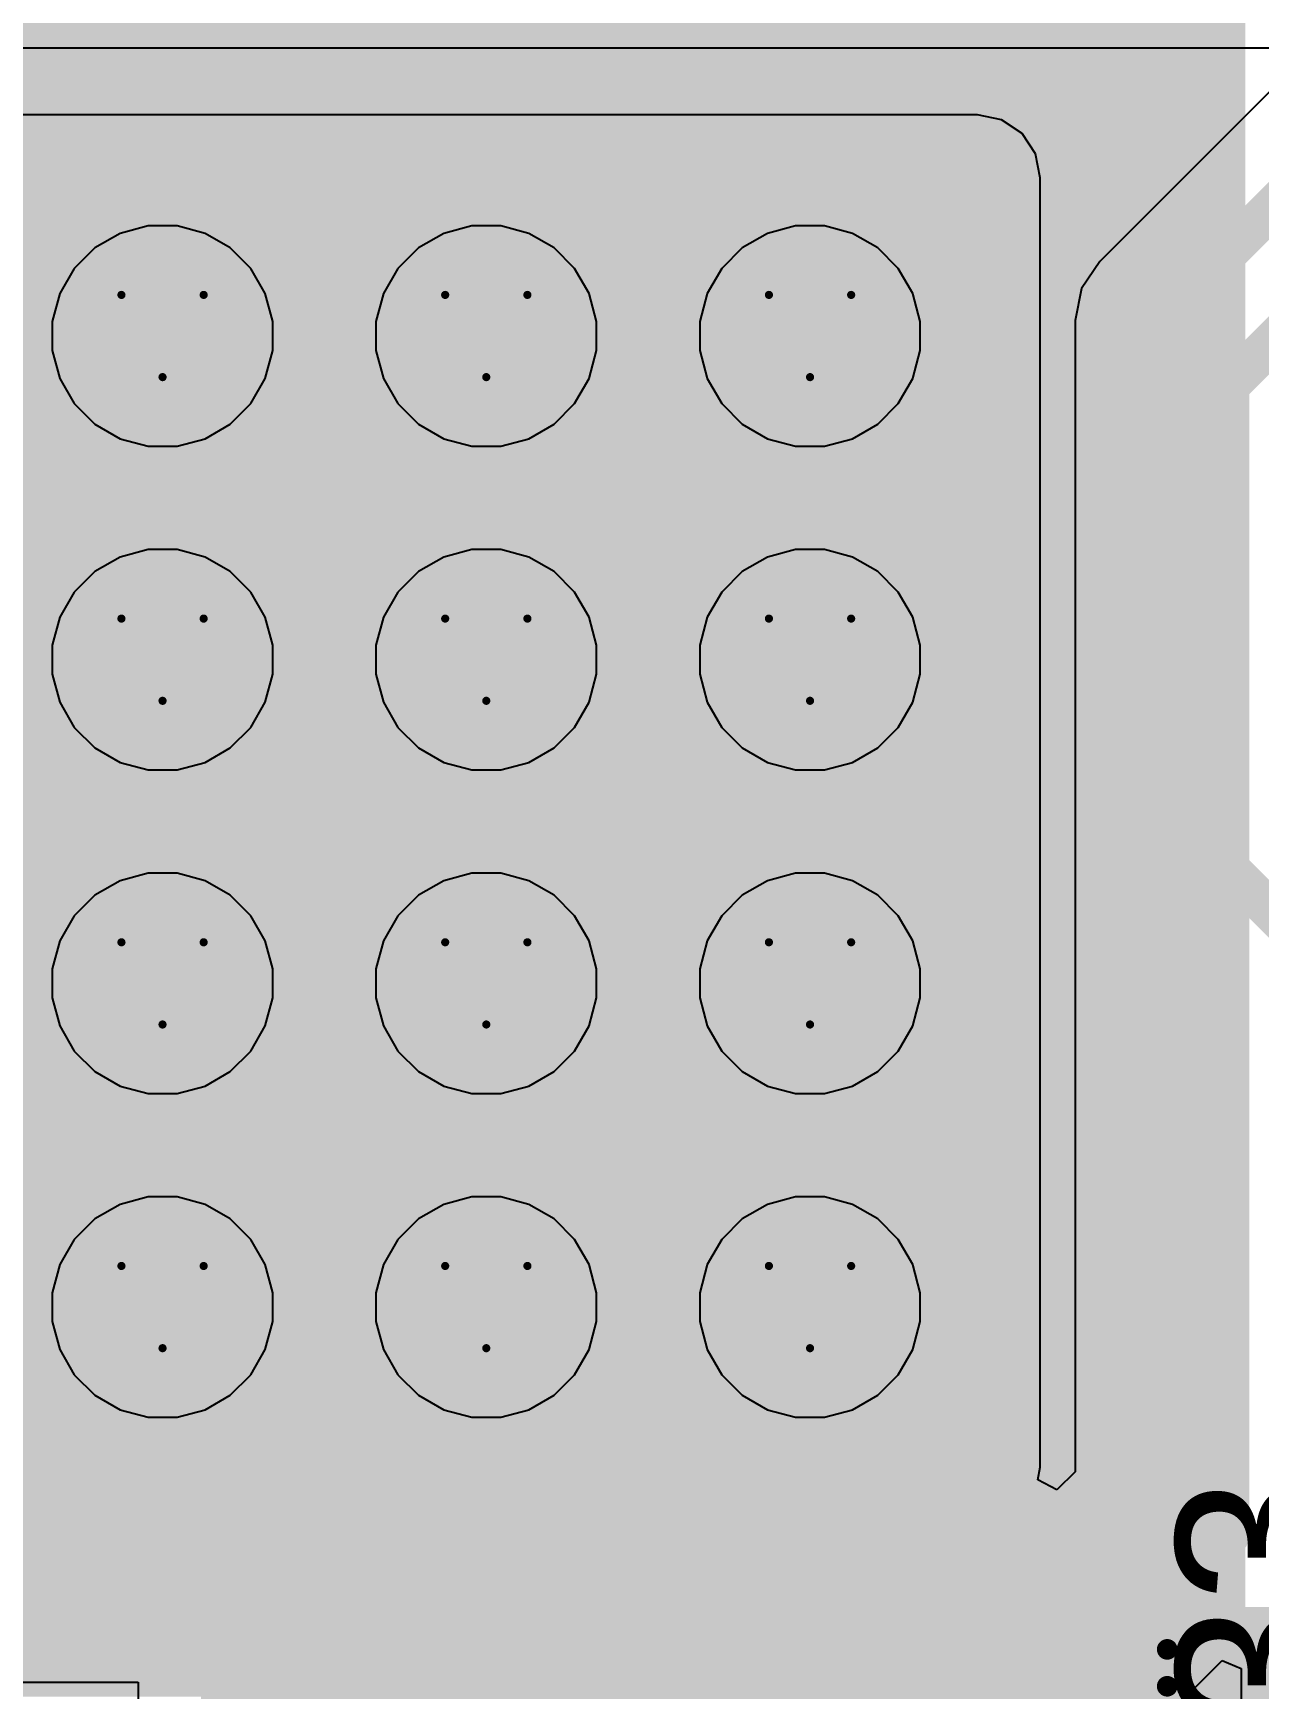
# Model space of a CAD drawing. Header units: inches. Extents: x -21 to 276, y -5 to 220.
# Drawn here: x 25.85 to 33.42, y 47.7 to 57.93 of the extents above; entities that cross this region are included whole.
import ezdxf

# ---------------------------------------------------------------- set-up
doc = ezdxf.new("R2010")
doc.units = ezdxf.units.IN
for name, color, linetype in [('Bottom Layer', 5, 'Continuous'), ('Bottom Overlay', 54, 'Continuous'), ('Bottom Paste', 16, 'Continuous'), ('Bottom Solder', 6, 'Continuous'), ('Drill Drawing', 1, 'Continuous'), ('Ground', 16, 'Continuous'), ('Power + Signal', 76, 'Continuous'), ('Top Layer', 1, 'Continuous'), ('Top Overlay', 2, 'Continuous'), ('Top Solder', 216, 'Continuous'), ('Via Holes', 16, 'Continuous')]:
    doc.layers.add(name, color=color, linetype=linetype)
doc.styles.add('Arial', font='', dxfattribs={"height": 0.2})
doc.styles.add('Arial_Bold', font='', dxfattribs={"height": 0.2})
doc.styles.get('Arial').set_extended_font_data('Arial')
doc.styles.get('Arial_Bold').set_extended_font_data('Arial', bold=True)

# ---------------------------------------------------------------- blocks, each defined once
blk = doc.blocks.new('TO263_3__B_64')
at = {"layer": 'Bottom Layer'}
blk.add_hatch(color=5, dxfattribs=at).paths.add_polyline_path([(-5.588, 0.381), (5.588, 0.381), (5.588, -9.525), (-5.588, -9.525)])
at = {"layer": 'Bottom Paste'}
blk.add_hatch(color=16, dxfattribs=at).paths.add_polyline_path([(-5.588, 0.381), (5.588, 0.381), (5.588, -9.525), (-5.588, -9.525)])
at = {"layer": 'Bottom Solder'}
blk.add_hatch(color=6, dxfattribs=at).paths.add_polyline_path([(-5.69, 0.483), (5.69, 0.483), (5.69, -9.627), (-5.69, -9.627)])
at = {"layer": 'Bottom Overlay'}
for points in [[(-5.207, 0.787, 0.127, 0.127, 0), (-5.207, 0.559, 0.127, 0.127, 0)], [(5.182, 0.787, 0.127, 0.127, 0), (-5.207, 0.787, 0.127, 0.127, 0)]]:
    blk.add_lwpolyline(points, format="xyseb", dxfattribs=at)
for points in [[(-5.239, 0.787, 0.0635, 0.0635, 1), (-5.175, 0.787, 0.0635, 0.0635, 1)], [(-5.239, 0.787, 0.0635, 0.0635, 1), (-5.175, 0.787, 0.0635, 0.0635, 1)], [(-5.239, 0.559, 0.0635, 0.0635, 1), (-5.175, 0.559, 0.0635, 0.0635, 1)]]:
    blk.add_lwpolyline(points, format="xyseb", close=True, dxfattribs=at)

msp = doc.modelspace()

# ---------------------------------------------------------------- hatches: boundary and pattern name
at = {"layer": 'Bottom Layer'}
h = msp.add_hatch(color=5, dxfattribs=at)
edge = h.paths.add_edge_path()
edge.add_arc((26.646, 56.062), 0.3, 0, 360)
h = msp.add_hatch(color=5, dxfattribs=at)
edge = h.paths.add_edge_path()
edge.add_arc((28.646, 56.062), 0.3, 0, 360)
h = msp.add_hatch(color=5, dxfattribs=at)
edge = h.paths.add_edge_path()
edge.add_arc((30.646, 56.062), 0.3, 0, 360)
h = msp.add_hatch(color=5, dxfattribs=at)
edge = h.paths.add_edge_path()
edge.add_arc((26.646, 54.062), 0.3, 0, 360)
h = msp.add_hatch(color=5, dxfattribs=at)
edge = h.paths.add_edge_path()
edge.add_arc((28.646, 54.062), 0.3, 0, 360)
h = msp.add_hatch(color=5, dxfattribs=at)
edge = h.paths.add_edge_path()
edge.add_arc((30.646, 54.062), 0.3, 0, 360)
h = msp.add_hatch(color=5, dxfattribs=at)
edge = h.paths.add_edge_path()
edge.add_arc((26.646, 52.062), 0.3, 0, 360)
h = msp.add_hatch(color=5, dxfattribs=at)
edge = h.paths.add_edge_path()
edge.add_arc((28.646, 52.062), 0.3, 0, 360)
h = msp.add_hatch(color=5, dxfattribs=at)
edge = h.paths.add_edge_path()
edge.add_arc((30.646, 52.062), 0.3, 0, 360)
for points in [[(26.884, 39.339), (28.407, 39.339), (28.407, 51.145), (26.884, 51.145)], [(27.646, 47.316), (33.234, 47.316), (33.234, 49.396), (27.646, 49.396)], [(27.659, 46.929), (58.692, 46.929), (58.692, 48.209), (27.659, 48.209)]]:
    msp.add_hatch(color=5, dxfattribs=at).paths.add_polyline_path(points)
h = msp.add_hatch(color=5, dxfattribs=at)
edge = h.paths.add_edge_path()
edge.add_arc((26.646, 50.062), 0.3, 0, 360)
h = msp.add_hatch(color=5, dxfattribs=at)
edge = h.paths.add_edge_path()
edge.add_arc((28.646, 50.062), 0.3, 0, 360)
h = msp.add_hatch(color=5, dxfattribs=at)
edge = h.paths.add_edge_path()
edge.add_arc((30.646, 50.062), 0.3, 0, 360)
at = {"layer": 'Bottom Solder'}
h = msp.add_hatch(color=6, dxfattribs=at)
edge = h.paths.add_edge_path()
edge.add_arc((26.646, 56.062), 0.402, 0, 360)
h = msp.add_hatch(color=6, dxfattribs=at)
edge = h.paths.add_edge_path()
edge.add_arc((28.646, 56.062), 0.402, 0, 360)
h = msp.add_hatch(color=6, dxfattribs=at)
edge = h.paths.add_edge_path()
edge.add_arc((30.646, 56.062), 0.402, 0, 360)
h = msp.add_hatch(color=6, dxfattribs=at)
edge = h.paths.add_edge_path()
edge.add_arc((26.646, 54.062), 0.402, 0, 360)
h = msp.add_hatch(color=6, dxfattribs=at)
edge = h.paths.add_edge_path()
edge.add_arc((28.646, 54.062), 0.402, 0, 360)
h = msp.add_hatch(color=6, dxfattribs=at)
edge = h.paths.add_edge_path()
edge.add_arc((30.646, 54.062), 0.402, 0, 360)
h = msp.add_hatch(color=6, dxfattribs=at)
edge = h.paths.add_edge_path()
edge.add_arc((26.646, 52.062), 0.402, 0, 360)
h = msp.add_hatch(color=6, dxfattribs=at)
edge = h.paths.add_edge_path()
edge.add_arc((28.646, 52.062), 0.402, 0, 360)
h = msp.add_hatch(color=6, dxfattribs=at)
edge = h.paths.add_edge_path()
edge.add_arc((30.646, 52.062), 0.402, 0, 360)
h = msp.add_hatch(color=6, dxfattribs=at)
edge = h.paths.add_edge_path()
edge.add_arc((26.646, 50.062), 0.402, 0, 360)
h = msp.add_hatch(color=6, dxfattribs=at)
edge = h.paths.add_edge_path()
edge.add_arc((28.646, 50.062), 0.402, 0, 360)
h = msp.add_hatch(color=6, dxfattribs=at)
edge = h.paths.add_edge_path()
edge.add_arc((30.646, 50.062), 0.402, 0, 360)
at = {"layer": 'Ground'}
h = msp.add_hatch(color=16, dxfattribs=at)
edge = h.paths.add_edge_path()
edge.add_arc((26.646, 56.062), 0.3, 0, 360)
h = msp.add_hatch(color=16, dxfattribs=at)
edge = h.paths.add_edge_path()
edge.add_arc((28.646, 56.062), 0.3, 0, 360)
h = msp.add_hatch(color=16, dxfattribs=at)
edge = h.paths.add_edge_path()
edge.add_arc((30.646, 56.062), 0.3, 0, 360)
h = msp.add_hatch(color=16, dxfattribs=at)
edge = h.paths.add_edge_path()
edge.add_arc((26.646, 54.062), 0.3, 0, 360)
h = msp.add_hatch(color=16, dxfattribs=at)
edge = h.paths.add_edge_path()
edge.add_arc((28.646, 54.062), 0.3, 0, 360)
h = msp.add_hatch(color=16, dxfattribs=at)
edge = h.paths.add_edge_path()
edge.add_arc((30.646, 54.062), 0.3, 0, 360)
h = msp.add_hatch(color=16, dxfattribs=at)
edge = h.paths.add_edge_path()
edge.add_arc((26.646, 52.062), 0.3, 0, 360)
h = msp.add_hatch(color=16, dxfattribs=at)
edge = h.paths.add_edge_path()
edge.add_arc((28.646, 52.062), 0.3, 0, 360)
h = msp.add_hatch(color=16, dxfattribs=at)
edge = h.paths.add_edge_path()
edge.add_arc((30.646, 52.062), 0.3, 0, 360)
h = msp.add_hatch(color=16, dxfattribs=at)
edge = h.paths.add_edge_path()
edge.add_arc((26.646, 50.062), 0.3, 0, 360)
h = msp.add_hatch(color=16, dxfattribs=at)
edge = h.paths.add_edge_path()
edge.add_arc((28.646, 50.062), 0.3, 0, 360)
h = msp.add_hatch(color=16, dxfattribs=at)
edge = h.paths.add_edge_path()
edge.add_arc((30.646, 50.062), 0.3, 0, 360)
at = {"layer": 'Power + Signal'}
h = msp.add_hatch(color=76, dxfattribs=at)
edge = h.paths.add_edge_path()
edge.add_arc((26.646, 56.062), 0.3, 0, 360)
h = msp.add_hatch(color=76, dxfattribs=at)
edge = h.paths.add_edge_path()
edge.add_arc((28.646, 56.062), 0.3, 0, 360)
h = msp.add_hatch(color=76, dxfattribs=at)
edge = h.paths.add_edge_path()
edge.add_arc((30.646, 56.062), 0.3, 0, 360)
h = msp.add_hatch(color=76, dxfattribs=at)
edge = h.paths.add_edge_path()
edge.add_arc((26.646, 54.062), 0.3, 0, 360)
h = msp.add_hatch(color=76, dxfattribs=at)
edge = h.paths.add_edge_path()
edge.add_arc((28.646, 54.062), 0.3, 0, 360)
h = msp.add_hatch(color=76, dxfattribs=at)
edge = h.paths.add_edge_path()
edge.add_arc((30.646, 54.062), 0.3, 0, 360)
h = msp.add_hatch(color=76, dxfattribs=at)
edge = h.paths.add_edge_path()
edge.add_arc((26.646, 52.062), 0.3, 0, 360)
h = msp.add_hatch(color=76, dxfattribs=at)
edge = h.paths.add_edge_path()
edge.add_arc((28.646, 52.062), 0.3, 0, 360)
h = msp.add_hatch(color=76, dxfattribs=at)
edge = h.paths.add_edge_path()
edge.add_arc((30.646, 52.062), 0.3, 0, 360)
h = msp.add_hatch(color=76, dxfattribs=at)
edge = h.paths.add_edge_path()
edge.add_arc((26.646, 50.062), 0.3, 0, 360)
h = msp.add_hatch(color=76, dxfattribs=at)
edge = h.paths.add_edge_path()
edge.add_arc((28.646, 50.062), 0.3, 0, 360)
h = msp.add_hatch(color=76, dxfattribs=at)
edge = h.paths.add_edge_path()
edge.add_arc((30.646, 50.062), 0.3, 0, 360)
at = {"layer": 'Top Layer'}
msp.add_hatch(color=1, dxfattribs=at).paths.add_polyline_path([(23.553, 49.072), (31.681, 49.072), (31.681, 57.039), (23.553, 57.039)])
h = msp.add_hatch(color=1, dxfattribs=at)
edge = h.paths.add_edge_path()
edge.add_arc((26.646, 56.062), 0.3, 0, 360)
h = msp.add_hatch(color=1, dxfattribs=at)
edge = h.paths.add_edge_path()
edge.add_arc((28.646, 56.062), 0.3, 0, 360)
h = msp.add_hatch(color=1, dxfattribs=at)
edge = h.paths.add_edge_path()
edge.add_arc((30.646, 56.062), 0.3, 0, 360)
h = msp.add_hatch(color=1, dxfattribs=at)
edge = h.paths.add_edge_path()
edge.add_arc((26.646, 54.062), 0.3, 0, 360)
h = msp.add_hatch(color=1, dxfattribs=at)
edge = h.paths.add_edge_path()
edge.add_arc((28.646, 54.062), 0.3, 0, 360)
h = msp.add_hatch(color=1, dxfattribs=at)
edge = h.paths.add_edge_path()
edge.add_arc((30.646, 54.062), 0.3, 0, 360)
h = msp.add_hatch(color=1, dxfattribs=at)
edge = h.paths.add_edge_path()
edge.add_arc((26.646, 52.062), 0.3, 0, 360)
h = msp.add_hatch(color=1, dxfattribs=at)
edge = h.paths.add_edge_path()
edge.add_arc((28.646, 52.062), 0.3, 0, 360)
h = msp.add_hatch(color=1, dxfattribs=at)
edge = h.paths.add_edge_path()
edge.add_arc((30.646, 52.062), 0.3, 0, 360)
h = msp.add_hatch(color=1, dxfattribs=at)
edge = h.paths.add_edge_path()
edge.add_arc((26.646, 50.062), 0.3, 0, 360)
h = msp.add_hatch(color=1, dxfattribs=at)
edge = h.paths.add_edge_path()
edge.add_arc((28.646, 50.062), 0.3, 0, 360)
h = msp.add_hatch(color=1, dxfattribs=at)
edge = h.paths.add_edge_path()
edge.add_arc((30.646, 50.062), 0.3, 0, 360)
at = {"layer": 'Top Solder'}
h = msp.add_hatch(color=216, dxfattribs=at)
edge = h.paths.add_edge_path()
edge.add_arc((26.646, 56.062), 0.402, 0, 360)
h = msp.add_hatch(color=216, dxfattribs=at)
edge = h.paths.add_edge_path()
edge.add_arc((28.646, 56.062), 0.402, 0, 360)
h = msp.add_hatch(color=216, dxfattribs=at)
edge = h.paths.add_edge_path()
edge.add_arc((30.646, 56.062), 0.402, 0, 360)
h = msp.add_hatch(color=216, dxfattribs=at)
edge = h.paths.add_edge_path()
edge.add_arc((26.646, 54.062), 0.402, 0, 360)
h = msp.add_hatch(color=216, dxfattribs=at)
edge = h.paths.add_edge_path()
edge.add_arc((28.646, 54.062), 0.402, 0, 360)
h = msp.add_hatch(color=216, dxfattribs=at)
edge = h.paths.add_edge_path()
edge.add_arc((30.646, 54.062), 0.402, 0, 360)
h = msp.add_hatch(color=216, dxfattribs=at)
edge = h.paths.add_edge_path()
edge.add_arc((26.646, 52.062), 0.402, 0, 360)
h = msp.add_hatch(color=216, dxfattribs=at)
edge = h.paths.add_edge_path()
edge.add_arc((28.646, 52.062), 0.402, 0, 360)
h = msp.add_hatch(color=216, dxfattribs=at)
edge = h.paths.add_edge_path()
edge.add_arc((30.646, 52.062), 0.402, 0, 360)
h = msp.add_hatch(color=216, dxfattribs=at)
edge = h.paths.add_edge_path()
edge.add_arc((26.646, 50.062), 0.402, 0, 360)
h = msp.add_hatch(color=216, dxfattribs=at)
edge = h.paths.add_edge_path()
edge.add_arc((28.646, 50.062), 0.402, 0, 360)
h = msp.add_hatch(color=216, dxfattribs=at)
edge = h.paths.add_edge_path()
edge.add_arc((30.646, 50.062), 0.402, 0, 360)
at = {"layer": 'Via Holes'}
h = msp.add_hatch(color=7, dxfattribs=at)
edge = h.paths.add_edge_path()
edge.add_arc((26.646, 56.062), 0.15, 0, 360)
h = msp.add_hatch(color=7, dxfattribs=at)
edge = h.paths.add_edge_path()
edge.add_arc((28.646, 56.062), 0.15, 0, 360)
h = msp.add_hatch(color=7, dxfattribs=at)
edge = h.paths.add_edge_path()
edge.add_arc((30.646, 56.062), 0.15, 0, 360)
h = msp.add_hatch(color=7, dxfattribs=at)
edge = h.paths.add_edge_path()
edge.add_arc((26.646, 54.062), 0.15, 0, 360)
h = msp.add_hatch(color=7, dxfattribs=at)
edge = h.paths.add_edge_path()
edge.add_arc((28.646, 54.062), 0.15, 0, 360)
h = msp.add_hatch(color=7, dxfattribs=at)
edge = h.paths.add_edge_path()
edge.add_arc((30.646, 54.062), 0.15, 0, 360)
h = msp.add_hatch(color=7, dxfattribs=at)
edge = h.paths.add_edge_path()
edge.add_arc((26.646, 52.062), 0.15, 0, 360)
h = msp.add_hatch(color=7, dxfattribs=at)
edge = h.paths.add_edge_path()
edge.add_arc((28.646, 52.062), 0.15, 0, 360)
h = msp.add_hatch(color=7, dxfattribs=at)
edge = h.paths.add_edge_path()
edge.add_arc((30.646, 52.062), 0.15, 0, 360)
h = msp.add_hatch(color=7, dxfattribs=at)
edge = h.paths.add_edge_path()
edge.add_arc((26.646, 50.062), 0.15, 0, 360)
h = msp.add_hatch(color=7, dxfattribs=at)
edge = h.paths.add_edge_path()
edge.add_arc((28.646, 50.062), 0.15, 0, 360)
h = msp.add_hatch(color=7, dxfattribs=at)
edge = h.paths.add_edge_path()
edge.add_arc((30.646, 50.062), 0.15, 0, 360)

# ---------------------------------------------------------------- linework, layer by layer
at = {"layer": 'Bottom Layer'}
for p, q in [((21.677, 47.744), (26.496, 47.744)), ((26.496, 47.744), (26.496, 39.339))]:
    msp.add_line(p, q, dxfattribs=at)
for points in [[(22.581, 57.904, 0.762, 0.762, 0), (27.407, 53.078, 0.762, 0.762, 0)], [(27.407, 53.078, 0.762, 0.762, 0), (27.646, 53.078, 0.762, 0.762, 0)]]:
    msp.add_lwpolyline(points, format="xyseb", dxfattribs=at)
for points in [[(27.216, 53.078, 0.381, 0.381, 1), (27.597, 53.078, 0.381, 0.381, 1)], [(27.216, 53.078, 0.381, 0.381, 1), (27.597, 53.078, 0.381, 0.381, 1)], [(27.456, 53.078, 0.381, 0.381, 1), (27.837, 53.078, 0.381, 0.381, 1)]]:
    msp.add_lwpolyline(points, format="xyseb", close=True, dxfattribs=at)
at = {"layer": 'Drill Drawing'}
for points in [[(26.392, 56.316, 0.0508, 0.0508, 0), (26.9, 56.316, 0.0508, 0.0508, 0)], [(26.392, 56.316, 0.0508, 0.0508, 0), (26.646, 55.808, 0.0508, 0.0508, 0)], [(26.646, 55.808, 0.0508, 0.0508, 0), (26.9, 56.316, 0.0508, 0.0508, 0)], [(28.392, 56.316, 0.0508, 0.0508, 0), (28.9, 56.316, 0.0508, 0.0508, 0)], [(28.392, 56.316, 0.0508, 0.0508, 0), (28.646, 55.808, 0.0508, 0.0508, 0)], [(28.646, 55.808, 0.0508, 0.0508, 0), (28.9, 56.316, 0.0508, 0.0508, 0)], [(30.392, 56.316, 0.0508, 0.0508, 0), (30.9, 56.316, 0.0508, 0.0508, 0)], [(30.392, 56.316, 0.0508, 0.0508, 0), (30.646, 55.808, 0.0508, 0.0508, 0)], [(30.646, 55.808, 0.0508, 0.0508, 0), (30.9, 56.316, 0.0508, 0.0508, 0)], [(26.392, 54.316, 0.0508, 0.0508, 0), (26.9, 54.316, 0.0508, 0.0508, 0)], [(26.392, 54.316, 0.0508, 0.0508, 0), (26.646, 53.808, 0.0508, 0.0508, 0)], [(26.646, 53.808, 0.0508, 0.0508, 0), (26.9, 54.316, 0.0508, 0.0508, 0)], [(28.392, 54.316, 0.0508, 0.0508, 0), (28.9, 54.316, 0.0508, 0.0508, 0)], [(28.392, 54.316, 0.0508, 0.0508, 0), (28.646, 53.808, 0.0508, 0.0508, 0)], [(28.646, 53.808, 0.0508, 0.0508, 0), (28.9, 54.316, 0.0508, 0.0508, 0)], [(30.392, 54.316, 0.0508, 0.0508, 0), (30.9, 54.316, 0.0508, 0.0508, 0)], [(30.392, 54.316, 0.0508, 0.0508, 0), (30.646, 53.808, 0.0508, 0.0508, 0)], [(30.646, 53.808, 0.0508, 0.0508, 0), (30.9, 54.316, 0.0508, 0.0508, 0)], [(26.392, 52.316, 0.0508, 0.0508, 0), (26.9, 52.316, 0.0508, 0.0508, 0)], [(26.392, 52.316, 0.0508, 0.0508, 0), (26.646, 51.808, 0.0508, 0.0508, 0)], [(26.646, 51.808, 0.0508, 0.0508, 0), (26.9, 52.316, 0.0508, 0.0508, 0)], [(28.392, 52.316, 0.0508, 0.0508, 0), (28.9, 52.316, 0.0508, 0.0508, 0)], [(28.392, 52.316, 0.0508, 0.0508, 0), (28.646, 51.808, 0.0508, 0.0508, 0)], [(28.646, 51.808, 0.0508, 0.0508, 0), (28.9, 52.316, 0.0508, 0.0508, 0)], [(30.392, 52.316, 0.0508, 0.0508, 0), (30.9, 52.316, 0.0508, 0.0508, 0)], [(30.392, 52.316, 0.0508, 0.0508, 0), (30.646, 51.808, 0.0508, 0.0508, 0)], [(30.646, 51.808, 0.0508, 0.0508, 0), (30.9, 52.316, 0.0508, 0.0508, 0)], [(26.392, 50.316, 0.0508, 0.0508, 0), (26.9, 50.316, 0.0508, 0.0508, 0)], [(26.392, 50.316, 0.0508, 0.0508, 0), (26.646, 49.808, 0.0508, 0.0508, 0)], [(26.646, 49.808, 0.0508, 0.0508, 0), (26.9, 50.316, 0.0508, 0.0508, 0)], [(28.392, 50.316, 0.0508, 0.0508, 0), (28.9, 50.316, 0.0508, 0.0508, 0)], [(28.392, 50.316, 0.0508, 0.0508, 0), (28.646, 49.808, 0.0508, 0.0508, 0)], [(28.646, 49.808, 0.0508, 0.0508, 0), (28.9, 50.316, 0.0508, 0.0508, 0)], [(30.392, 50.316, 0.0508, 0.0508, 0), (30.9, 50.316, 0.0508, 0.0508, 0)], [(30.392, 50.316, 0.0508, 0.0508, 0), (30.646, 49.808, 0.0508, 0.0508, 0)], [(30.646, 49.808, 0.0508, 0.0508, 0), (30.9, 50.316, 0.0508, 0.0508, 0)]]:
    msp.add_lwpolyline(points, format="xyseb", dxfattribs=at)
for points in [[(26.38, 56.316, 0.0254, 0.0254, 1), (26.405, 56.316, 0.0254, 0.0254, 1)], [(26.38, 56.316, 0.0254, 0.0254, 1), (26.405, 56.316, 0.0254, 0.0254, 1)], [(26.888, 56.316, 0.0254, 0.0254, 1), (26.913, 56.316, 0.0254, 0.0254, 1)], [(26.888, 56.316, 0.0254, 0.0254, 1), (26.913, 56.316, 0.0254, 0.0254, 1)], [(28.38, 56.316, 0.0254, 0.0254, 1), (28.405, 56.316, 0.0254, 0.0254, 1)], [(28.38, 56.316, 0.0254, 0.0254, 1), (28.405, 56.316, 0.0254, 0.0254, 1)], [(28.888, 56.316, 0.0254, 0.0254, 1), (28.913, 56.316, 0.0254, 0.0254, 1)], [(28.888, 56.316, 0.0254, 0.0254, 1), (28.913, 56.316, 0.0254, 0.0254, 1)], [(30.38, 56.316, 0.0254, 0.0254, 1), (30.405, 56.316, 0.0254, 0.0254, 1)], [(30.38, 56.316, 0.0254, 0.0254, 1), (30.405, 56.316, 0.0254, 0.0254, 1)], [(30.888, 56.316, 0.0254, 0.0254, 1), (30.913, 56.316, 0.0254, 0.0254, 1)], [(30.888, 56.316, 0.0254, 0.0254, 1), (30.913, 56.316, 0.0254, 0.0254, 1)], [(26.634, 55.808, 0.0254, 0.0254, 1), (26.659, 55.808, 0.0254, 0.0254, 1)], [(26.634, 55.808, 0.0254, 0.0254, 1), (26.659, 55.808, 0.0254, 0.0254, 1)], [(28.634, 55.808, 0.0254, 0.0254, 1), (28.659, 55.808, 0.0254, 0.0254, 1)], [(28.634, 55.808, 0.0254, 0.0254, 1), (28.659, 55.808, 0.0254, 0.0254, 1)], [(30.634, 55.808, 0.0254, 0.0254, 1), (30.659, 55.808, 0.0254, 0.0254, 1)], [(30.634, 55.808, 0.0254, 0.0254, 1), (30.659, 55.808, 0.0254, 0.0254, 1)], [(26.38, 54.316, 0.0254, 0.0254, 1), (26.405, 54.316, 0.0254, 0.0254, 1)], [(26.38, 54.316, 0.0254, 0.0254, 1), (26.405, 54.316, 0.0254, 0.0254, 1)], [(26.888, 54.316, 0.0254, 0.0254, 1), (26.913, 54.316, 0.0254, 0.0254, 1)], [(26.888, 54.316, 0.0254, 0.0254, 1), (26.913, 54.316, 0.0254, 0.0254, 1)], [(28.38, 54.316, 0.0254, 0.0254, 1), (28.405, 54.316, 0.0254, 0.0254, 1)], [(28.38, 54.316, 0.0254, 0.0254, 1), (28.405, 54.316, 0.0254, 0.0254, 1)], [(28.888, 54.316, 0.0254, 0.0254, 1), (28.913, 54.316, 0.0254, 0.0254, 1)], [(28.888, 54.316, 0.0254, 0.0254, 1), (28.913, 54.316, 0.0254, 0.0254, 1)], [(30.38, 54.316, 0.0254, 0.0254, 1), (30.405, 54.316, 0.0254, 0.0254, 1)], [(30.38, 54.316, 0.0254, 0.0254, 1), (30.405, 54.316, 0.0254, 0.0254, 1)], [(30.888, 54.316, 0.0254, 0.0254, 1), (30.913, 54.316, 0.0254, 0.0254, 1)], [(30.888, 54.316, 0.0254, 0.0254, 1), (30.913, 54.316, 0.0254, 0.0254, 1)], [(26.634, 53.808, 0.0254, 0.0254, 1), (26.659, 53.808, 0.0254, 0.0254, 1)], [(26.634, 53.808, 0.0254, 0.0254, 1), (26.659, 53.808, 0.0254, 0.0254, 1)], [(28.634, 53.808, 0.0254, 0.0254, 1), (28.659, 53.808, 0.0254, 0.0254, 1)], [(28.634, 53.808, 0.0254, 0.0254, 1), (28.659, 53.808, 0.0254, 0.0254, 1)], [(30.634, 53.808, 0.0254, 0.0254, 1), (30.659, 53.808, 0.0254, 0.0254, 1)], [(30.634, 53.808, 0.0254, 0.0254, 1), (30.659, 53.808, 0.0254, 0.0254, 1)], [(26.38, 52.316, 0.0254, 0.0254, 1), (26.405, 52.316, 0.0254, 0.0254, 1)], [(26.38, 52.316, 0.0254, 0.0254, 1), (26.405, 52.316, 0.0254, 0.0254, 1)], [(26.888, 52.316, 0.0254, 0.0254, 1), (26.913, 52.316, 0.0254, 0.0254, 1)], [(26.888, 52.316, 0.0254, 0.0254, 1), (26.913, 52.316, 0.0254, 0.0254, 1)], [(28.38, 52.316, 0.0254, 0.0254, 1), (28.405, 52.316, 0.0254, 0.0254, 1)], [(28.38, 52.316, 0.0254, 0.0254, 1), (28.405, 52.316, 0.0254, 0.0254, 1)], [(28.888, 52.316, 0.0254, 0.0254, 1), (28.913, 52.316, 0.0254, 0.0254, 1)], [(28.888, 52.316, 0.0254, 0.0254, 1), (28.913, 52.316, 0.0254, 0.0254, 1)], [(30.38, 52.316, 0.0254, 0.0254, 1), (30.405, 52.316, 0.0254, 0.0254, 1)], [(30.38, 52.316, 0.0254, 0.0254, 1), (30.405, 52.316, 0.0254, 0.0254, 1)], [(30.888, 52.316, 0.0254, 0.0254, 1), (30.913, 52.316, 0.0254, 0.0254, 1)], [(30.888, 52.316, 0.0254, 0.0254, 1), (30.913, 52.316, 0.0254, 0.0254, 1)], [(26.634, 51.808, 0.0254, 0.0254, 1), (26.659, 51.808, 0.0254, 0.0254, 1)], [(26.634, 51.808, 0.0254, 0.0254, 1), (26.659, 51.808, 0.0254, 0.0254, 1)], [(28.634, 51.808, 0.0254, 0.0254, 1), (28.659, 51.808, 0.0254, 0.0254, 1)], [(28.634, 51.808, 0.0254, 0.0254, 1), (28.659, 51.808, 0.0254, 0.0254, 1)], [(30.634, 51.808, 0.0254, 0.0254, 1), (30.659, 51.808, 0.0254, 0.0254, 1)], [(30.634, 51.808, 0.0254, 0.0254, 1), (30.659, 51.808, 0.0254, 0.0254, 1)], [(26.38, 50.316, 0.0254, 0.0254, 1), (26.405, 50.316, 0.0254, 0.0254, 1)], [(26.38, 50.316, 0.0254, 0.0254, 1), (26.405, 50.316, 0.0254, 0.0254, 1)], [(26.888, 50.316, 0.0254, 0.0254, 1), (26.913, 50.316, 0.0254, 0.0254, 1)], [(26.888, 50.316, 0.0254, 0.0254, 1), (26.913, 50.316, 0.0254, 0.0254, 1)], [(28.38, 50.316, 0.0254, 0.0254, 1), (28.405, 50.316, 0.0254, 0.0254, 1)], [(28.38, 50.316, 0.0254, 0.0254, 1), (28.405, 50.316, 0.0254, 0.0254, 1)], [(28.888, 50.316, 0.0254, 0.0254, 1), (28.913, 50.316, 0.0254, 0.0254, 1)], [(28.888, 50.316, 0.0254, 0.0254, 1), (28.913, 50.316, 0.0254, 0.0254, 1)], [(30.38, 50.316, 0.0254, 0.0254, 1), (30.405, 50.316, 0.0254, 0.0254, 1)], [(30.38, 50.316, 0.0254, 0.0254, 1), (30.405, 50.316, 0.0254, 0.0254, 1)], [(30.888, 50.316, 0.0254, 0.0254, 1), (30.913, 50.316, 0.0254, 0.0254, 1)], [(30.888, 50.316, 0.0254, 0.0254, 1), (30.913, 50.316, 0.0254, 0.0254, 1)], [(26.634, 49.808, 0.0254, 0.0254, 1), (26.659, 49.808, 0.0254, 0.0254, 1)], [(26.634, 49.808, 0.0254, 0.0254, 1), (26.659, 49.808, 0.0254, 0.0254, 1)], [(28.634, 49.808, 0.0254, 0.0254, 1), (28.659, 49.808, 0.0254, 0.0254, 1)], [(28.634, 49.808, 0.0254, 0.0254, 1), (28.659, 49.808, 0.0254, 0.0254, 1)], [(30.634, 49.808, 0.0254, 0.0254, 1), (30.659, 49.808, 0.0254, 0.0254, 1)], [(30.634, 49.808, 0.0254, 0.0254, 1), (30.659, 49.808, 0.0254, 0.0254, 1)]]:
    msp.add_lwpolyline(points, format="xyseb", close=True, dxfattribs=at)
at = {"layer": 'Ground'}
for p, q in [((26.384, 56.696), (26.228, 56.607)), ((26.557, 56.743), (26.384, 56.696)), ((26.736, 56.743), (26.557, 56.743)), ((26.909, 56.696), (26.736, 56.743)), ((27.065, 56.607), (26.909, 56.696)), ((28.384, 56.696), (28.228, 56.607)), ((28.557, 56.743), (28.384, 56.696)), ((28.736, 56.743), (28.557, 56.743)), ((28.909, 56.696), (28.736, 56.743)), ((29.065, 56.607), (28.909, 56.696)), ((30.384, 56.696), (30.228, 56.607)), ((30.557, 56.743), (30.384, 56.696)), ((30.736, 56.743), (30.557, 56.743)), ((30.909, 56.696), (30.736, 56.743)), ((31.065, 56.607), (30.909, 56.696)), ((26.228, 56.607), (26.101, 56.48)), ((27.191, 56.48), (27.065, 56.607)), ((28.228, 56.607), (28.101, 56.48)), ((29.191, 56.48), (29.065, 56.607)), ((30.228, 56.607), (30.101, 56.48)), ((31.191, 56.48), (31.065, 56.607)), ((26.101, 56.48), (26.012, 56.325)), ((27.281, 56.325), (27.191, 56.48)), ((28.101, 56.48), (28.012, 56.325)), ((29.281, 56.325), (29.191, 56.48)), ((30.101, 56.48), (30.012, 56.325)), ((31.281, 56.325), (31.191, 56.48)), ((26.012, 56.325), (25.965, 56.151)), ((27.327, 56.151), (27.281, 56.325)), ((28.012, 56.325), (27.965, 56.151)), ((29.327, 56.151), (29.281, 56.325)), ((30.012, 56.325), (29.965, 56.151)), ((31.327, 56.151), (31.281, 56.325)), ((25.965, 56.151), (25.965, 55.972)), ((27.327, 55.972), (27.327, 56.151)), ((27.965, 56.151), (27.965, 55.972)), ((29.327, 55.972), (29.327, 56.151)), ((29.965, 56.151), (29.965, 55.972)), ((31.327, 55.972), (31.327, 56.151)), ((25.965, 55.972), (26.012, 55.799)), ((27.281, 55.799), (27.327, 55.972)), ((27.965, 55.972), (28.012, 55.799)), ((29.281, 55.799), (29.327, 55.972)), ((29.965, 55.972), (30.012, 55.799)), ((31.281, 55.799), (31.327, 55.972)), ((26.012, 55.799), (26.101, 55.644)), ((27.191, 55.644), (27.281, 55.799)), ((28.012, 55.799), (28.101, 55.644)), ((29.191, 55.644), (29.281, 55.799)), ((30.012, 55.799), (30.101, 55.644)), ((31.191, 55.644), (31.281, 55.799)), ((26.101, 55.644), (26.228, 55.517)), ((27.065, 55.517), (27.191, 55.644)), ((28.101, 55.644), (28.228, 55.517)), ((29.065, 55.517), (29.191, 55.644)), ((30.101, 55.644), (30.228, 55.517)), ((31.065, 55.517), (31.191, 55.644)), ((26.228, 55.517), (26.384, 55.427)), ((26.909, 55.427), (27.065, 55.517)), ((28.228, 55.517), (28.384, 55.427)), ((28.909, 55.427), (29.065, 55.517)), ((30.228, 55.517), (30.384, 55.427)), ((30.909, 55.427), (31.065, 55.517)), ((26.384, 55.427), (26.557, 55.381)), ((26.557, 55.381), (26.736, 55.381)), ((26.736, 55.381), (26.909, 55.427)), ((28.384, 55.427), (28.557, 55.381)), ((28.557, 55.381), (28.736, 55.381)), ((28.736, 55.381), (28.909, 55.427)), ((30.384, 55.427), (30.557, 55.381)), ((30.557, 55.381), (30.736, 55.381)), ((30.736, 55.381), (30.909, 55.427)), ((26.557, 54.743), (26.384, 54.696)), ((26.736, 54.743), (26.557, 54.743)), ((26.909, 54.696), (26.736, 54.743)), ((28.557, 54.743), (28.384, 54.696)), ((28.736, 54.743), (28.557, 54.743)), ((28.909, 54.696), (28.736, 54.743)), ((30.557, 54.743), (30.384, 54.696)), ((30.736, 54.743), (30.557, 54.743)), ((30.909, 54.696), (30.736, 54.743)), ((26.384, 54.696), (26.228, 54.607)), ((27.065, 54.607), (26.909, 54.696)), ((28.384, 54.696), (28.228, 54.607)), ((29.065, 54.607), (28.909, 54.696)), ((30.384, 54.696), (30.228, 54.607)), ((31.065, 54.607), (30.909, 54.696)), ((26.228, 54.607), (26.101, 54.48)), ((27.191, 54.48), (27.065, 54.607)), ((28.228, 54.607), (28.101, 54.48)), ((29.191, 54.48), (29.065, 54.607)), ((30.228, 54.607), (30.101, 54.48)), ((31.191, 54.48), (31.065, 54.607)), ((26.101, 54.48), (26.012, 54.325)), ((27.281, 54.325), (27.191, 54.48)), ((28.101, 54.48), (28.012, 54.325)), ((29.281, 54.325), (29.191, 54.48)), ((30.101, 54.48), (30.012, 54.325)), ((31.281, 54.325), (31.191, 54.48)), ((26.012, 54.325), (25.965, 54.151)), ((27.327, 54.151), (27.281, 54.325)), ((28.012, 54.325), (27.965, 54.151)), ((29.327, 54.151), (29.281, 54.325)), ((30.012, 54.325), (29.965, 54.151)), ((31.327, 54.151), (31.281, 54.325)), ((25.965, 54.151), (25.965, 53.972)), ((27.327, 53.972), (27.327, 54.151)), ((27.965, 54.151), (27.965, 53.972)), ((29.327, 53.972), (29.327, 54.151)), ((29.965, 54.151), (29.965, 53.972)), ((31.327, 53.972), (31.327, 54.151)), ((25.965, 53.972), (26.012, 53.799)), ((27.281, 53.799), (27.327, 53.972)), ((27.965, 53.972), (28.012, 53.799)), ((29.281, 53.799), (29.327, 53.972)), ((29.965, 53.972), (30.012, 53.799)), ((31.281, 53.799), (31.327, 53.972)), ((26.012, 53.799), (26.101, 53.644)), ((27.191, 53.644), (27.281, 53.799)), ((28.012, 53.799), (28.101, 53.644)), ((29.191, 53.644), (29.281, 53.799)), ((30.012, 53.799), (30.101, 53.644)), ((31.191, 53.644), (31.281, 53.799)), ((26.101, 53.644), (26.228, 53.517)), ((27.065, 53.517), (27.191, 53.644)), ((28.101, 53.644), (28.228, 53.517)), ((29.065, 53.517), (29.191, 53.644)), ((30.101, 53.644), (30.228, 53.517)), ((31.065, 53.517), (31.191, 53.644)), ((26.228, 53.517), (26.384, 53.427)), ((26.909, 53.427), (27.065, 53.517)), ((28.228, 53.517), (28.384, 53.427)), ((28.909, 53.427), (29.065, 53.517)), ((30.228, 53.517), (30.384, 53.427)), ((30.909, 53.427), (31.065, 53.517)), ((26.384, 53.427), (26.557, 53.381)), ((26.736, 53.381), (26.909, 53.427)), ((28.384, 53.427), (28.557, 53.381)), ((28.736, 53.381), (28.909, 53.427)), ((30.384, 53.427), (30.557, 53.381)), ((30.736, 53.381), (30.909, 53.427)), ((26.557, 53.381), (26.736, 53.381)), ((28.557, 53.381), (28.736, 53.381)), ((30.557, 53.381), (30.736, 53.381)), ((26.384, 52.696), (26.228, 52.607)), ((26.557, 52.743), (26.384, 52.696)), ((26.736, 52.743), (26.557, 52.743)), ((26.909, 52.696), (26.736, 52.743)), ((27.065, 52.607), (26.909, 52.696)), ((28.384, 52.696), (28.228, 52.607)), ((28.557, 52.743), (28.384, 52.696)), ((28.736, 52.743), (28.557, 52.743)), ((28.909, 52.696), (28.736, 52.743)), ((29.065, 52.607), (28.909, 52.696)), ((30.384, 52.696), (30.228, 52.607)), ((30.557, 52.743), (30.384, 52.696)), ((30.736, 52.743), (30.557, 52.743)), ((30.909, 52.696), (30.736, 52.743)), ((31.065, 52.607), (30.909, 52.696)), ((26.228, 52.607), (26.101, 52.48)), ((27.191, 52.48), (27.065, 52.607)), ((28.228, 52.607), (28.101, 52.48)), ((29.191, 52.48), (29.065, 52.607)), ((30.228, 52.607), (30.101, 52.48)), ((31.191, 52.48), (31.065, 52.607)), ((26.101, 52.48), (26.012, 52.325)), ((27.281, 52.325), (27.191, 52.48)), ((28.101, 52.48), (28.012, 52.325)), ((29.281, 52.325), (29.191, 52.48)), ((30.101, 52.48), (30.012, 52.325)), ((31.281, 52.325), (31.191, 52.48)), ((26.012, 52.325), (25.965, 52.151)), ((27.327, 52.151), (27.281, 52.325)), ((28.012, 52.325), (27.965, 52.151)), ((29.327, 52.151), (29.281, 52.325)), ((30.012, 52.325), (29.965, 52.151)), ((31.327, 52.151), (31.281, 52.325)), ((25.965, 52.151), (25.965, 51.972)), ((27.327, 51.972), (27.327, 52.151)), ((27.965, 52.151), (27.965, 51.972)), ((29.327, 51.972), (29.327, 52.151)), ((29.965, 52.151), (29.965, 51.972)), ((31.327, 51.972), (31.327, 52.151)), ((25.965, 51.972), (26.012, 51.799)), ((27.281, 51.799), (27.327, 51.972)), ((27.965, 51.972), (28.012, 51.799)), ((29.281, 51.799), (29.327, 51.972)), ((29.965, 51.972), (30.012, 51.799)), ((31.281, 51.799), (31.327, 51.972)), ((26.012, 51.799), (26.101, 51.644)), ((27.191, 51.644), (27.281, 51.799)), ((28.012, 51.799), (28.101, 51.644)), ((29.191, 51.644), (29.281, 51.799)), ((30.012, 51.799), (30.101, 51.644)), ((31.191, 51.644), (31.281, 51.799)), ((26.101, 51.644), (26.228, 51.517)), ((27.065, 51.517), (27.191, 51.644)), ((28.101, 51.644), (28.228, 51.517)), ((29.065, 51.517), (29.191, 51.644)), ((30.101, 51.644), (30.228, 51.517)), ((31.065, 51.517), (31.191, 51.644)), ((26.228, 51.517), (26.384, 51.427)), ((26.909, 51.427), (27.065, 51.517)), ((28.228, 51.517), (28.384, 51.427)), ((28.909, 51.427), (29.065, 51.517)), ((30.228, 51.517), (30.384, 51.427)), ((30.909, 51.427), (31.065, 51.517)), ((26.384, 51.427), (26.557, 51.381)), ((26.557, 51.381), (26.736, 51.381)), ((26.736, 51.381), (26.909, 51.427)), ((28.384, 51.427), (28.557, 51.381)), ((28.557, 51.381), (28.736, 51.381)), ((28.736, 51.381), (28.909, 51.427)), ((30.384, 51.427), (30.557, 51.381)), ((30.557, 51.381), (30.736, 51.381)), ((30.736, 51.381), (30.909, 51.427)), ((26.384, 50.696), (26.228, 50.607)), ((26.557, 50.743), (26.384, 50.696)), ((26.736, 50.743), (26.557, 50.743)), ((26.909, 50.696), (26.736, 50.743)), ((27.065, 50.607), (26.909, 50.696)), ((28.384, 50.696), (28.228, 50.607)), ((28.557, 50.743), (28.384, 50.696)), ((28.736, 50.743), (28.557, 50.743)), ((28.909, 50.696), (28.736, 50.743)), ((29.065, 50.607), (28.909, 50.696)), ((30.384, 50.696), (30.228, 50.607)), ((30.557, 50.743), (30.384, 50.696)), ((30.736, 50.743), (30.557, 50.743)), ((30.909, 50.696), (30.736, 50.743)), ((31.065, 50.607), (30.909, 50.696)), ((26.228, 50.607), (26.101, 50.48)), ((27.191, 50.48), (27.065, 50.607)), ((28.228, 50.607), (28.101, 50.48)), ((29.191, 50.48), (29.065, 50.607)), ((30.228, 50.607), (30.101, 50.48)), ((31.191, 50.48), (31.065, 50.607)), ((26.101, 50.48), (26.012, 50.325)), ((27.281, 50.325), (27.191, 50.48)), ((28.101, 50.48), (28.012, 50.325)), ((29.281, 50.325), (29.191, 50.48)), ((30.101, 50.48), (30.012, 50.325)), ((31.281, 50.325), (31.191, 50.48)), ((26.012, 50.325), (25.965, 50.151)), ((27.327, 50.151), (27.281, 50.325)), ((28.012, 50.325), (27.965, 50.151)), ((29.327, 50.151), (29.281, 50.325)), ((30.012, 50.325), (29.965, 50.151)), ((31.327, 50.151), (31.281, 50.325)), ((25.965, 50.151), (25.965, 49.972)), ((27.327, 49.972), (27.327, 50.151)), ((27.965, 50.151), (27.965, 49.972)), ((29.327, 49.972), (29.327, 50.151)), ((29.965, 50.151), (29.965, 49.972)), ((31.327, 49.972), (31.327, 50.151)), ((25.965, 49.972), (26.012, 49.799)), ((27.281, 49.799), (27.327, 49.972)), ((27.965, 49.972), (28.012, 49.799)), ((29.281, 49.799), (29.327, 49.972)), ((29.965, 49.972), (30.012, 49.799)), ((31.281, 49.799), (31.327, 49.972)), ((26.012, 49.799), (26.101, 49.644)), ((27.191, 49.644), (27.281, 49.799)), ((28.012, 49.799), (28.101, 49.644)), ((29.191, 49.644), (29.281, 49.799)), ((30.012, 49.799), (30.101, 49.644)), ((31.191, 49.644), (31.281, 49.799)), ((26.101, 49.644), (26.228, 49.517)), ((27.065, 49.517), (27.191, 49.644)), ((28.101, 49.644), (28.228, 49.517)), ((29.065, 49.517), (29.191, 49.644)), ((30.101, 49.644), (30.228, 49.517)), ((31.065, 49.517), (31.191, 49.644)), ((26.228, 49.517), (26.384, 49.427)), ((26.909, 49.427), (27.065, 49.517)), ((28.228, 49.517), (28.384, 49.427)), ((28.909, 49.427), (29.065, 49.517)), ((30.228, 49.517), (30.384, 49.427)), ((30.909, 49.427), (31.065, 49.517)), ((26.384, 49.427), (26.557, 49.381)), ((26.736, 49.381), (26.909, 49.427)), ((28.384, 49.427), (28.557, 49.381)), ((28.736, 49.381), (28.909, 49.427)), ((30.384, 49.427), (30.557, 49.381)), ((30.736, 49.381), (30.909, 49.427)), ((26.557, 49.381), (26.736, 49.381)), ((28.557, 49.381), (28.736, 49.381)), ((30.557, 49.381), (30.736, 49.381))]:
    msp.add_line(p, q, dxfattribs=at)
at = {"layer": 'Power + Signal'}
for points in [[(33.172, 52.832, 0.254, 0.254, 0), (33.172, 58.833, 0.254, 0.254, 0)], [(33.172, 52.832, 0.254, 0.254, 0), (37.567, 48.438, 0.254, 0.254, 0)], [(23.814, 47.995, 0.254, 0.254, 0), (64.019, 47.995, 0.254, 0.254, 0)]]:
    msp.add_lwpolyline(points, format="xyseb", dxfattribs=at)
msp.add_lwpolyline([(33.109, 52.832, 0.127, 0.127, 1), (33.236, 52.832, 0.127, 0.127, 1)], format="xyseb", close=True, dxfattribs=at)
msp.add_lwpolyline([(33.109, 52.832, 0.127, 0.127, 1), (33.236, 52.832, 0.127, 0.127, 1)], format="xyseb", close=True, dxfattribs=at)
at = {"layer": 'Top Layer'}
for p, q in [((23.141, 57.842), (33.597, 57.842)), ((33.614, 57.701), (32.436, 56.523)), ((31.681, 57.428), (23.553, 57.428)), ((31.83, 57.398), (31.681, 57.428)), ((31.956, 57.314), (31.83, 57.398)), ((32.04, 57.188), (31.956, 57.314)), ((32.069, 57.039), (32.04, 57.188)), ((32.069, 49.072), (32.069, 57.039)), ((32.436, 56.523), (32.324, 56.355)), ((32.324, 56.355), (32.285, 56.157)), ((32.285, 56.157), (32.285, 49.045)), ((32.054, 48.994), (32.069, 49.072)), ((32.285, 49.045), (32.171, 48.932)), ((32.171, 48.932), (32.054, 48.994)), ((32.792, 47.477), (33.193, 47.878)), ((33.193, 47.878), (33.31, 47.829)), ((33.31, 47.829), (33.31, 46.143))]:
    msp.add_line(p, q, dxfattribs=at)
for points in [[(32.803, 56.157, 0.254, 0.254, 0), (33.981, 57.335, 0.254, 0.254, 0)], [(33.234, 55.757, 0.254, 0.254, 0), (34.282, 56.805, 0.254, 0.254, 0)], [(32.803, 48.831, 0.254, 0.254, 0), (32.803, 56.157, 0.254, 0.254, 0)], [(33.234, 48.652, 0.254, 0.254, 0), (33.234, 55.757, 0.254, 0.254, 0)], [(32.246, 48.275, 0.254, 0.254, 0), (32.803, 48.831, 0.254, 0.254, 0)], [(32.425, 47.843, 0.254, 0.254, 0), (33.234, 48.652, 0.254, 0.254, 0)], [(5.647, 48.275, 0.254, 0.254, 0), (32.246, 48.275, 0.254, 0.254, 0)], [(5.289, 47.843, 0.254, 0.254, 0), (32.425, 47.843, 0.254, 0.254, 0)]]:
    msp.add_lwpolyline(points, format="xyseb", dxfattribs=at)
for points in [[(32.739, 56.157, 0.127, 0.127, 1), (32.866, 56.157, 0.127, 0.127, 1)], [(32.739, 56.157, 0.127, 0.127, 1), (32.866, 56.157, 0.127, 0.127, 1)], [(33.171, 55.757, 0.127, 0.127, 1), (33.298, 55.757, 0.127, 0.127, 1)], [(33.171, 55.757, 0.127, 0.127, 1), (33.298, 55.757, 0.127, 0.127, 1)], [(32.739, 48.831, 0.127, 0.127, 1), (32.866, 48.831, 0.127, 0.127, 1)], [(32.739, 48.831, 0.127, 0.127, 1), (32.866, 48.831, 0.127, 0.127, 1)], [(33.171, 48.652, 0.127, 0.127, 1), (33.298, 48.652, 0.127, 0.127, 1)], [(33.171, 48.652, 0.127, 0.127, 1), (33.298, 48.652, 0.127, 0.127, 1)], [(32.183, 48.275, 0.127, 0.127, 1), (32.31, 48.275, 0.127, 0.127, 1)], [(32.183, 48.275, 0.127, 0.127, 1), (32.31, 48.275, 0.127, 0.127, 1)], [(32.362, 47.843, 0.127, 0.127, 1), (32.489, 47.843, 0.127, 0.127, 1)], [(32.362, 47.843, 0.127, 0.127, 1), (32.489, 47.843, 0.127, 0.127, 1)]]:
    msp.add_lwpolyline(points, format="xyseb", close=True, dxfattribs=at)

# ---------------------------------------------------------------- block references
at = {"rotation": 180}
msp.add_blockref('TO263_3__B_64', (27.646, 48.506), dxfattribs=at)

# ---------------------------------------------------------------- texts
at = {"layer": 'Top Overlay', "style": 'Arial_Bold'}
msp.add_text('OLED', height=2.032, dxfattribs=at).set_placement((24.235, 57.257))
at = {"layer": 'Top Overlay', "style": 'Arial'}
msp.add_text('R33', height=1.016, rotation=90, dxfattribs=at).set_placement((33.924, 46.412))

doc.saveas('drawing.dxf')
